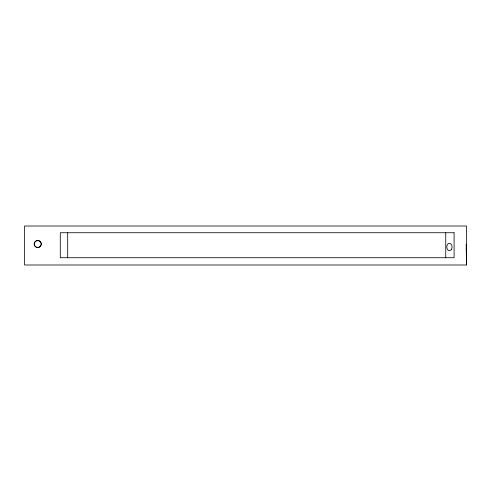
<?xml version="1.0" encoding="UTF-8"?>
<svg xmlns="http://www.w3.org/2000/svg" width="491" height="491" viewBox="0 0 491 491"><rect width="100%" height="100%" fill="white"/><g stroke="black" fill="none" stroke-linecap="round" stroke-linejoin="round"><path stroke-width="0.74" d="M466.45 264.993L466.45 226.007L24.55 226.007L24.55 264.993L466.45 264.993L466.211 244.144M466.45 246.985L466.211 249.821M445.742 232.734L445.742 257.726M67.69 232.734L67.69 257.726M34.345 243.119L34.278 243.419A2.461 1.7 -90 0 0 34.278 244.641C34.744 248.397 40.753 248.397 41.219 244.641A2.541 1.817 90 0 0 41.219 243.419C40.778 239.841 35.1 239.571 34.345 243.119M454.089 232.734L60.283 232.734L60.283 257.726L454.089 257.726L454.089 232.734M451.45 249.367A3.701 2.639 -90 0 0 449.885 243.333A3.701 2.639 -90 0 0 446.945 248.25A3.701 2.639 -90 0 0 451.45 249.367M35.481 246.728A3.523 3.523 0 0 0 41.219 244.641A3.523 3.523 0 0 0 36.543 240.719A3.523 3.523 0 0 0 35.481 246.728"/></g></svg>
